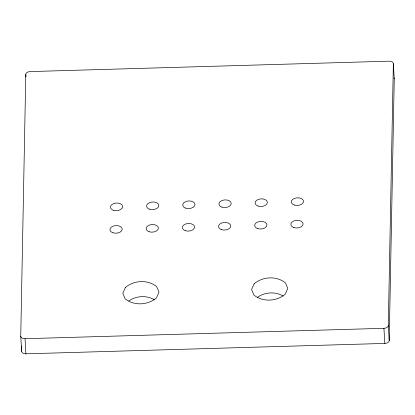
<?xml version="1.0" encoding="UTF-8"?>
<svg xmlns="http://www.w3.org/2000/svg" width="415" height="415" viewBox="0 0 415 415"><rect width="100%" height="100%" fill="white"/><g stroke="black" fill="none" stroke-linecap="round" stroke-linejoin="round"><path stroke-width="0.62" d="M20.75 336.134L25.787 74.404A4.337 2.692 -3.4 0 1 30.171 71.577L389.073 61.176A4.337 2.692 -3.4 0 1 393.353 63.749L394.25 78.866L389.213 340.596A4.337 2.692 -3.4 0 1 384.83 343.423L25.927 353.824A4.337 2.692 -3.4 0 1 21.647 351.251L20.75 336.134A4.337 2.692 -3.4 0 0 25.03 338.707L383.932 328.307A4.337 2.692 -3.4 0 0 388.315 325.485L393.353 63.749M21.647 351.251L21.746 346.063M128.821 300.984C135.923 295.781 146.811 295.081 154.307 299.77M257.616 297.254C264.718 292.051 275.607 291.351 283.097 296.04M388.315 325.485L389.213 340.596M383.932 328.307L384.83 343.423M25.787 74.404L25.932 76.92M25.03 338.707L25.927 353.824M394.037 78.004A4.337 2.692 -3.4 0 1 394.25 78.866M125.351 287.533L122.819 293.239L125.133 298.8C134.066 306.037 147.839 305.248 156.465 297.892L158.997 292.191L156.678 286.625C147.745 279.388 133.972 280.177 125.351 287.533M254.141 283.803L251.609 289.504L253.923 295.07C262.856 302.307 276.629 301.518 285.255 294.162L287.787 288.456L285.473 282.895C276.54 275.659 262.768 276.447 254.141 283.803M293.841 227.555A6.158 3.823 -3.4 0 0 303.132 223.97A6.158 3.823 -3.4 0 0 293.97 220.92A6.158 3.823 -3.4 0 0 293.841 227.555M257.663 228.603A6.158 3.823 -3.4 0 0 266.954 225.018A6.158 3.823 -3.4 0 0 257.793 221.968A6.158 3.823 -3.4 0 0 257.663 228.603M221.486 229.651A6.158 3.823 -3.4 0 0 230.776 226.066A6.158 3.823 -3.4 0 0 221.615 223.016A6.158 3.823 -3.4 0 0 221.486 229.651M185.308 230.699A6.158 3.823 -3.4 0 0 194.599 227.114A6.158 3.823 -3.4 0 0 185.432 224.064A6.158 3.823 -3.4 0 0 185.308 230.699M149.13 231.752A6.158 3.823 -3.4 0 0 158.421 228.162A6.158 3.823 -3.4 0 0 149.255 225.112A6.158 3.823 -3.4 0 0 149.13 231.752M112.953 232.799A6.158 3.823 -3.4 0 0 122.238 229.215A6.158 3.823 -3.4 0 0 113.077 226.159A6.158 3.823 -3.4 0 0 112.953 232.799M294.276 205.02A6.158 3.823 -3.4 0 0 303.562 201.436A6.158 3.823 -3.4 0 0 294.401 198.386A6.158 3.823 -3.4 0 0 294.276 205.02M258.099 206.068A6.158 3.823 -3.4 0 0 267.385 202.484A6.158 3.823 -3.4 0 0 258.223 199.433A6.158 3.823 -3.4 0 0 258.099 206.068M221.916 207.116A6.158 3.823 -3.4 0 0 231.207 203.532A6.158 3.823 -3.4 0 0 222.046 200.481A6.158 3.823 -3.4 0 0 221.916 207.116M185.738 208.164A6.158 3.823 -3.4 0 0 195.029 204.579A6.158 3.823 -3.4 0 0 185.868 201.529A6.158 3.823 -3.4 0 0 185.738 208.164M149.561 209.212A6.158 3.823 -3.4 0 0 158.852 205.627A6.158 3.823 -3.4 0 0 149.691 202.577A6.158 3.823 -3.4 0 0 149.561 209.212M113.383 210.26A6.158 3.823 -3.4 0 0 122.674 206.675A6.158 3.823 -3.4 0 0 113.513 203.625A6.158 3.823 -3.4 0 0 113.383 210.26"/></g></svg>
